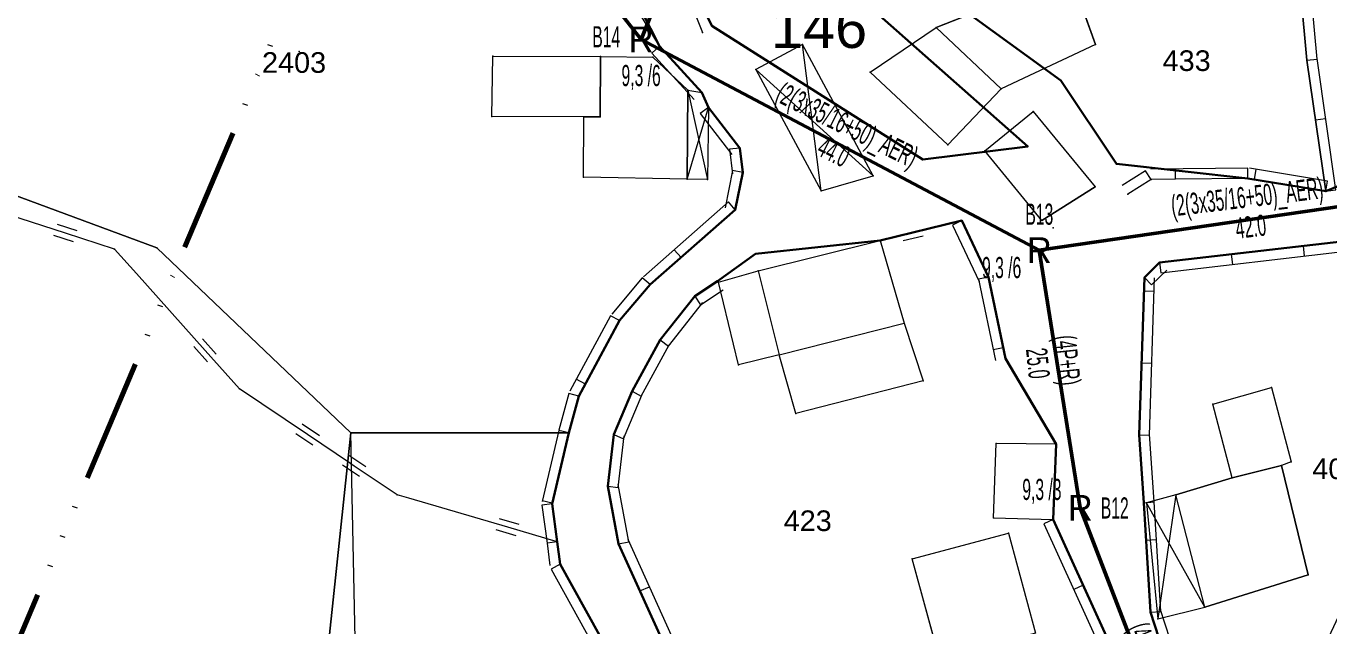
# Model space of a CAD drawing. Header units: millimetres. Extents: x 615240 to 617330, y 4151758 to 4153557.
# Drawn here: x 615449.5 to 615575.8, y 4152584.1 to 4152642.3 of the extents above; entities that cross this region are included whole.
import ezdxf
from ezdxf.enums import TextEntityAlignment as Align
from ezdxf.xclip import XClip

# ---------------------------------------------------------------- set-up
doc = ezdxf.new("R2010")
doc.units = ezdxf.units.MM
doc.header["$XCLIPFRAME"] = 2
doc.linetypes.add('ACAD_ISO14W100', pattern=[24, 12, -3, 0, -3, 0, -3, 0, -3])
for name, color, linetype, lineweight in [('02_ADA_ALN_YENI', 7, 'Continuous', 30), ('02_ADA_NO_YENI', 18, 'Continuous', 0), ('03_PARSEL_ALN_ESKI', 18, 'Continuous', 0), ('03_PARSEL_ALN_YENI', 171, 'Continuous', 0), ('03_PARSEL_NO_ESKI', 5, 'Continuous', 0), ('03_PARSEL_SNR_YENI', 5, 'Continuous', 0), ('04_YAPI_ALN_TSCLSIZ', 18, 'Continuous', 0), ('04_YAPI_SNR_TSCL', 232, 'Continuous', 0), ('04_YAPI_SNR_TSCLSZ', 77, 'Continuous', 0), ('06_DETAY_SNR_KROKI', 4, 'Continuous', 0), ('07_SNRTIP_GECERLI', 30, 'Continuous', 0), ('07_SNRTIP_SABIT', 18, 'Continuous', 0), ('DIREK_AG_MEVCUT', 3, 'Continuous', 25), ('HAT_AG_HAVAI_MEVCUT', 82, 'Continuous', 50), ('NOKTA_ARTIK', 254, 'Continuous', 0), ('NOKTA_DETAY_YENI', 171, 'Continuous', 0), ('NOKTA_PARSEL_ESKI', 6, 'Continuous', 0), ('NOKTA_PARSEL_YENI', 30, 'Continuous', 0), ('NOKTA_YAPI_TSCL', 232, 'Continuous', 0), ('NOKTA_YAPI_TSCLSIZ', 77, 'Continuous', 0), ('TRAFO_BOLGE_TUM', 254, 'ACAD_ISO14W100', 70), ('YENER_NOT', 4, 'Continuous', 0)]:
    doc.layers.add(name, color=color, linetype=linetype, lineweight=lineweight)
doc.styles.add('Direk', font='B_CAD')
doc.styles.get("Standard").update_dxf_attribs({"font": 'Arial'})

# ---------------------------------------------------------------- blocks, each defined once
blk = doc.blocks.new('fggg')
at = {"layer": '02_ADA_ALN_YENI', "color": 252}
for points in [[(615560.1, 4152580.48, 0), (615558.49, 4152585.47, 0), (615557.84, 4152596.09, 0), (615557.39, 4152602.66, 0), (615557.89, 4152617.92, 0), (615559.37, 4152619.38, 0), (615577.03, 4152621.44, 0), (615584.72, 4152623.29, 0), (615592.1, 4152629.11, 0), (615593.49, 4152630.12, 0), (615605.88, 4152630.68, 0), (615610.52, 4152645.7, 0), (615613.36, 4152652.6, 0), (615616.46, 4152661.52, 0), (615622.55, 4152668.62, 0), (615629.31, 4152682.71, 0), (615639.62, 4152681.32, 0), (615662.22, 4152661.45, 0), (615742.03, 4152608.91, 0), (615892.46, 4152514.42, 0)], [(615585.2, 4152630.28, 0), (615575.47, 4152626.3, 0), (615567.92, 4152627.55, 0), (615555.18, 4152628.96, 0), (615549.8, 4152637.06, 0), (615538.27, 4152645.45, 0), (615532.91, 4152649.76, 0), (615528.64, 4152654.44, 0), (615526.41, 4152658.54, 0), (615524.84, 4152663.58, 0), (615519.98, 4152665.51, 0), (615524.48, 4152669.9, 0), (615524.48, 4152669.9, 0), (615530.3, 4152673.23, 0), (615528.36, 4152675.83, 0), (615509.65, 4152668.21, 0), (615509.29, 4152704.99, 0), (615509.22, 4152712.48, 0), (615602.85, 4152702.63, 0)], [(615445.9, 4152580.08, 0), (615416.71, 4152626.53, 0), (615409.62, 4152637.83, 0), (615450.53, 4152668.65, 0), (615479.94, 4152669.43, 0), (615494.17, 4152664.08, 0), (615503.05, 4152655.84, 0), (615510.9, 4152640.37, 0), (615514.99, 4152635.88, 0), (615515.64, 4152634.44, 0), (615518.69, 4152630.49, 0), (615518.96, 4152628.11, 0), (615518.24, 4152624.51, 0), (615509.99, 4152617.25, 0), (615507.03, 4152613.75, 0), (615503.08, 4152606.42, 0), (615502.11, 4152602.86, 0), (615500.49, 4152595.98, 0), (615500.98, 4152592.3, 0), (615501.25, 4152590.13, 0), (615507.72, 4152578.45, 0)], [(615511.89, 4152581.15, 0), (615506.93, 4152592.11, 0), (615505.9, 4152597.69, 0), (615506.48, 4152602.69, 0), (615508.25, 4152606.91, 0), (615510.97, 4152611.9, 0), (615514.31, 4152616.12, 0), (615516.53, 4152617.57, 0), (615520.21, 4152620.23, 0), (615532.27, 4152621.51, 0), (615540.19, 4152623.45, 0), (615542.79, 4152617.97, 0), (615544.43, 4152610.07, 0), (615549.33, 4152601.76, 0), (615549.05, 4152594.45, 0), (615554.9, 4152581.62, 0)]]:
    blk.add_polyline3d(points, dxfattribs=at)
blk.add_polyline3d([(615523.76, 4152658.81, 0), (615527.67, 4152648.67, 0), (615528.34, 4152646.8, 0), (615546.59, 4152630.65, 0), (615536.41, 4152629.38, 0), (615515.96, 4152642.35, 0), (615510.14, 4152654.22, 0), (615518.53, 4152660.65, 0), (615521.71, 4152662.81, 0), (615523.76, 4152658.81, 0)], close=True, dxfattribs=at)
at = {"layer": '03_PARSEL_ALN_ESKI', "color": 252}
for p in [(615475.96, 4152639.86), (615562.29, 4152638.97), (615525.55, 4152594.34)]:
    blk.add_point(p, dxfattribs=at)
at = {"layer": '03_PARSEL_ALN_YENI', "color": 252}
for points in [[(615480.98, 4152602.88, 0), (615462.17, 4152620.82, 0), (615438.31, 4152629.65, 0), (615416.71, 4152626.53, 0), (615409.62, 4152637.83, 0), (615450.53, 4152668.65, 0), (615479.94, 4152669.43, 0), (615494.17, 4152664.08, 0), (615503.05, 4152655.84, 0), (615510.9, 4152640.37, 0), (615514.99, 4152635.88, 0), (615515.64, 4152634.44, 0), (615518.69, 4152630.49, 0), (615518.96, 4152628.11, 0), (615518.24, 4152624.51, 0), (615509.99, 4152617.25, 0), (615507.03, 4152613.75, 0), (615503.08, 4152606.42, 0), (615502.11, 4152602.86, 0), (615480.98, 4152602.88, 0)], [(615521.71, 4152662.81, 0), (615523.76, 4152658.81, 0), (615527.67, 4152648.67, 0), (615528.34, 4152646.8, 0), (615546.59, 4152630.65, 0), (615536.41, 4152629.38, 0), (615515.96, 4152642.35, 0), (615510.14, 4152654.22, 0), (615518.53, 4152660.65, 0), (615521.71, 4152662.81, 0)], [(615585.97, 4152661.84, 0), (615597.01, 4152663.19, 0), (615612.54, 4152663.24, 0), (615605.12, 4152641.38, 0), (615602.57, 4152637.53, 0), (615591.96, 4152635.16, 0), (615585.2, 4152630.28, 0), (615575.47, 4152626.3, 0), (615573.64, 4152639.03, 0), (615572.46, 4152652.15, 0), (615572.64, 4152660.13, 0), (615585.97, 4152661.84, 0)], [(615572.46, 4152652.15, 0), (615573.64, 4152639.03, 0), (615575.47, 4152626.3, 0), (615567.92, 4152627.55, 0), (615555.18, 4152628.96, 0), (615549.8, 4152637.06, 0), (615538.27, 4152645.45, 0), (615549.85, 4152648.6, 0), (615572.46, 4152652.15, 0)], [(615449.49, 4152549.47, 0), (615445.9, 4152580.08, 0), (615416.71, 4152626.53, 0), (615438.31, 4152629.65, 0), (615462.17, 4152620.82, 0), (615480.98, 4152602.88, 0), (615478.2, 4152576.58, 0), (615477.43, 4152569.31, 0), (615477.33, 4152568.3, 0), (615490.95, 4152535.75, 0), (615449.49, 4152549.47, 0)], [(615589.09, 4152588.46, 0), (615578.17, 4152588.2, 0), (615574.99, 4152581.42, 0), (615563.4, 4152575.03, 0), (615560.1, 4152580.48, 0), (615558.49, 4152585.47, 0), (615557.84, 4152596.09, 0), (615557.39, 4152602.66, 0), (615557.89, 4152617.92, 0), (615559.37, 4152619.38, 0), (615577.03, 4152621.44, 0), (615584.72, 4152623.29, 0), (615589.24, 4152610.5, 0), (615592.86, 4152597.9, 0), (615595.38, 4152587.3, 0), (615589.09, 4152588.46, 0)], [(615501.25, 4152590.13, 0), (615507.72, 4152578.45, 0), (615507.47, 4152561.15, 0), (615508.63, 4152534.9, 0), (615490.95, 4152535.75, 0), (615477.33, 4152568.3, 0), (615477.43, 4152569.31, 0), (615478.2, 4152576.58, 0), (615480.98, 4152602.88, 0), (615502.11, 4152602.86, 0), (615500.49, 4152595.98, 0), (615500.98, 4152592.3, 0), (615501.25, 4152590.13, 0)]]:
    blk.add_polyline3d(points, close=True, dxfattribs=at)
blk.add_polyline3d([(615511.89, 4152581.15, 0), (615506.93, 4152592.11, 0), (615505.9, 4152597.69, 0), (615506.48, 4152602.69, 0), (615508.25, 4152606.91, 0), (615510.97, 4152611.9, 0), (615514.31, 4152616.12, 0), (615516.53, 4152617.57, 0), (615520.21, 4152620.23, 0), (615532.27, 4152621.51, 0), (615540.19, 4152623.45, 0), (615542.79, 4152617.97, 0), (615544.43, 4152610.07, 0), (615549.33, 4152601.76, 0), (615549.05, 4152594.45, 0), (615554.9, 4152581.62, 0)], dxfattribs=at)
at = {"layer": '03_PARSEL_SNR_YENI', "color": 252}
for p, q in [((615574.63, 4152639.12, 0.95), (615573.45, 4152652.24, 0.95)), ((615573.64, 4152639.03, 0.95), (615573.01, 4152646, 0.95)), ((615510.9, 4152640.37, 0.95), (615510.16, 4152639.69, 0.95)), ((615510.9, 4152640.37, 0.95), (615514.99, 4152635.88, 0.95)), ((615510.16, 4152639.69, 0.95), (615514.25, 4152635.21, 0.95)), ((615573.64, 4152639.03, 0.95), (615574.63, 4152639.12, 0.95)), ((615574.47, 4152633.23, 0.95), (615573.64, 4152639.03, 0.95)), ((615576.46, 4152626.45, 0.95), (615574.63, 4152639.17, 0.95)), ((615515.64, 4152634.44, 0.95), (615514.84, 4152633.83, 0.95)), ((615514.84, 4152633.83, 0.95), (615517.89, 4152629.88, 0.95)), ((615515.64, 4152634.44, 0.95), (615518.69, 4152630.49, 0.95)), ((615574.47, 4152633.23, 0.95), (615575.46, 4152633.37, 0.95)), ((615575.47, 4152626.3, 0.95), (615574.47, 4152633.23, 0.95)), ((615518.69, 4152630.49, 0.95), (615517.69, 4152630.38, 0.95)), ((615517.69, 4152630.38, 0.95), (615517.97, 4152628, 0.95)), ((615518.69, 4152630.49, 0.95), (615518.96, 4152628.11, 0.95)), ((615575.63, 4152627.29, 0.95), (615568.09, 4152628.54, 0.95)), ((615568.56, 4152627.44, 0.95), (615568.72, 4152628.43, 0.95)), ((615517.98, 4152628.31, 0.95), (615517.26, 4152624.7, 0.95)), ((615518.96, 4152628.11, 0.95), (615517.98, 4152628.31, 0.95)), ((615518.96, 4152628.11, 0.95), (615518.24, 4152624.51, 0.95)), ((615568.56, 4152627.44, 0.95), (615567.92, 4152627.55, 0.95)), ((615575.47, 4152626.3, 0.95), (615568.56, 4152627.44, 0.95)), ((615575.47, 4152626.3, 0.95), (615580.09, 4152628.19, 0.95)), ((615575.47, 4152626.3, 0.95), (615575.63, 4152627.29, 0.95)), ((615575.47, 4152626.3, 0.95), (615576.46, 4152626.45, 0.95)), ((615517.58, 4152625.26, 0.95), (615509.33, 4152618, 0.95)), ((615518.24, 4152624.51, 0.95), (615517.58, 4152625.26, 0.95)), ((615518.24, 4152624.51, 0.95), (615512.98, 4152619.88, 0.95)), ((615540.19, 4152623.45, 0.95), (615535.33, 4152622.26, 0.95)), ((615540.19, 4152623.45, 0.95), (615539.29, 4152623.02, 0.95)), ((615540.19, 4152623.45, 0.95), (615542.79, 4152617.97, 0.95)), ((615535.33, 4152622.26, 0.95), (615532.27, 4152621.51, 0.95)), ((615539.29, 4152623.02, 0.95), (615541.88, 4152617.54, 0.95)), ((615536.44, 4152621.95, 0.95), (615534.5, 4152621.48, 0.95)), ((615566.32, 4152620.19, 0.95), (615573.28, 4152621, 0.95)), ((615573.28, 4152621, 0.95), (615577.03, 4152621.44, 0.95)), ((615573.28, 4152621, 0.95), (615573.39, 4152620.01, 0.95)), ((615512.98, 4152619.88, 0.95), (615509.99, 4152617.25, 0.95)), ((615512.98, 4152619.88, 0.95), (615512.32, 4152620.63, 0.95)), ((615559.37, 4152619.38, 0.95), (615566.32, 4152620.19, 0.95)), ((615559.49, 4152618.38, 0.95), (615577.15, 4152620.45, 0.95)), ((615566.32, 4152620.19, 0.95), (615566.44, 4152619.2, 0.95)), ((615557.89, 4152617.92, 0.95), (615559.37, 4152619.38, 0.95)), ((615558.59, 4152617.21, 0.95), (615560.07, 4152618.66, 0.95)), ((615559.37, 4152619.38, 0.95), (615559.49, 4152618.38, 0.95)), ((615509.22, 4152617.89, 0.95), (615506.26, 4152614.39, 0.95)), ((615509.99, 4152617.25, 0.95), (615507.03, 4152613.75, 0.95)), ((615509.99, 4152617.25, 0.95), (615509.22, 4152617.89, 0.95)), ((615514.31, 4152616.12, 0.95), (615516.53, 4152617.57, 0.95)), ((615542.79, 4152617.97, 0.95), (615541.81, 4152617.77, 0.95)), ((615541.81, 4152617.77, 0.95), (615543.45, 4152609.87, 0.95)), ((615542.79, 4152617.97, 0.95), (615544.21, 4152611.12, 0.95)), ((615557.85, 4152616.65, 0.95), (615557.89, 4152617.92, 0.95)), ((615557.89, 4152617.92, 0.95), (615558.59, 4152617.21, 0.95)), ((615558.39, 4152602.63, 0.95), (615558.89, 4152617.89, 0.95)), ((615510.97, 4152611.9, 0.95), (615514.31, 4152616.12, 0.95)), ((615514.31, 4152616.12, 0.95), (615514.86, 4152615.28, 0.95)), ((615514.86, 4152615.28, 0.95), (615517.07, 4152616.73, 0.95)), ((615557.62, 4152609.66, 0.95), (615557.85, 4152616.65, 0.95)), ((615557.85, 4152616.65, 0.95), (615558.85, 4152616.62, 0.95)), ((615511.75, 4152611.28, 0.95), (615515.1, 4152615.5, 0.95)), ((615506.15, 4152614.22, 0.95), (615502.2, 4152606.9, 0.95)), ((615507.03, 4152613.75, 0.95), (615503.71, 4152607.58, 0.95)), ((615507.03, 4152613.75, 0.95), (615506.15, 4152614.22, 0.95)), ((615508.25, 4152606.91, 0.95), (615510.97, 4152611.9, 0.95)), ((615509.12, 4152606.44, 0.95), (615511.84, 4152611.42, 0.95)), ((615510.97, 4152611.9, 0.95), (615511.75, 4152611.28, 0.95)), ((615544.21, 4152611.12, 0.95), (615543.23, 4152610.91, 0.95)), ((615544.21, 4152611.12, 0.95), (615544.43, 4152610.07, 0.95)), ((615544.43, 4152610.07, 659.43), (615549.33, 4152601.76, 658.35)), ((615557.39, 4152602.66, 0.95), (615557.62, 4152609.66, 0.95)), ((615557.62, 4152609.66, 0.95), (615558.62, 4152609.62, 0.95)), ((615503.71, 4152607.58, 0.95), (615502.83, 4152608.06, 0.95)), ((615503.71, 4152607.58, 0.95), (615503.08, 4152606.42, 0.95)), ((615502.11, 4152606.68, 0.95), (615501.15, 4152603.12, 0.95)), ((615503.08, 4152606.42, 0.95), (615502.11, 4152606.68, 0.95)), ((615503.08, 4152606.42, 0.95), (615502.11, 4152602.86, 0.95)), ((615506.48, 4152602.69, 0.95), (615508.25, 4152606.91, 0.95)), ((615507.4, 4152602.3, 0.95), (615509.17, 4152606.53, 0.95)), ((615508.25, 4152606.91, 0.95), (615509.12, 4152606.44, 0.95)), ((615501.14, 4152603.09, 0.95), (615499.52, 4152596.21, 0.95)), ((615502.11, 4152602.86, 0.95), (615500.5, 4152596.05, 0.95)), ((615502.11, 4152602.86, 0.95), (615501.14, 4152603.09, 0.95)), ((615505.9, 4152597.69, 0.95), (615506.48, 4152602.69, 0.95)), ((615506.48, 4152602.69, 0.95), (615507.4, 4152602.3, 0.95)), ((615506.89, 4152597.57, 0.95), (615507.47, 4152602.57, 0.95)), ((615557.39, 4152602.66, 0.95), (615558.39, 4152602.63, 0.95)), ((615557.84, 4152596.09, 0.95), (615557.39, 4152602.66, 0.95)), ((615558.83, 4152596.16, 0.95), (615558.39, 4152602.73, 0.95)), ((615505.9, 4152597.69, 0.95), (615506.89, 4152597.57, 0.95)), ((615506.93, 4152592.11, 0.95), (615505.9, 4152597.69, 0.95)), ((615507.92, 4152592.29, 0.95), (615506.88, 4152597.87, 0.95)), ((615500.49, 4152595.98, 0.95), (615499.5, 4152595.85, 0.95)), ((615499.5, 4152595.85, 0.95), (615499.99, 4152592.17, 0.95)), ((615500.5, 4152596.05, 0.95), (615499.53, 4152596.28, 0.95)), ((615500.5, 4152596.05, 0.95), (615500.49, 4152595.98, 0.95)), ((615500.49, 4152595.98, 0.95), (615500.98, 4152592.3, 0.95)), ((615557.84, 4152596.09, 0.95), (615558.83, 4152596.16, 0.95)), ((615558.06, 4152592.46, 0.95), (615557.84, 4152596.09, 0.95)), ((615559.49, 4152585.53, 0.95), (615558.84, 4152596.16, 0.95)), ((615549.05, 4152594.45, 0.95), (615548.14, 4152594.04, 0.95)), ((615549.05, 4152594.45, 0.95), (615551.95, 4152588.08, 0.95)), ((615548.14, 4152594.04, 0.95), (615553.99, 4152581.21, 0.95)), ((615500.98, 4152592.3, 0.95), (615499.99, 4152592.18, 0.95)), ((615499.99, 4152592.18, 0.95), (615500.26, 4152590, 0.95)), ((615500.98, 4152592.3, 0.95), (615501.25, 4152590.13, 0.95)), ((615506.93, 4152592.11, 0.95), (615507.92, 4152592.29, 0.95)), ((615509, 4152587.53, 0.95), (615506.93, 4152592.11, 0.95)), ((615512.8, 4152581.57, 0.95), (615507.84, 4152592.52, 0.95)), ((615558.06, 4152592.46, 0.95), (615559.06, 4152592.52, 0.95)), ((615558.49, 4152585.47, 0.95), (615558.06, 4152592.46, 0.95)), ((615501.25, 4152590.13, 0.95), (615500.38, 4152589.64, 0.95)), ((615500.38, 4152589.64, 0.95), (615506.85, 4152577.96, 0.95)), ((615501.25, 4152590.13, 0.95), (615504.64, 4152584, 0.95)), ((615551.95, 4152588.08, 0.95), (615551.04, 4152587.67, 0.95)), ((615551.95, 4152588.08, 0.95), (615554.86, 4152581.71, 0.95)), ((615509, 4152587.53, 0.95), (615509.91, 4152587.94, 0.95)), ((615511.89, 4152581.15, 0.95), (615509, 4152587.53, 0.95)), ((615558.49, 4152585.47, 0.95), (615559.49, 4152585.53, 0.95)), ((615560.1, 4152580.48, 0.95), (615558.49, 4152585.47, 0.95)), ((615561.05, 4152580.79, 0.95), (615559.44, 4152585.78, 0.95))]:
    blk.add_line(p, q, dxfattribs=at)
for p in [(615510.9, 4152640.37, 665.56), (615573.64, 4152639.03, 660.6), (615573.64, 4152639.03, 660.6), (615514.99, 4152635.88, 663.34), (615515.64, 4152634.44, 665.56), (615518.69, 4152630.49, 663.34), (615518.69, 4152630.49, 663.34), (615518.96, 4152628.11, 662.75), (615518.96, 4152628.11, 662.75), (615567.92, 4152627.55, 658.87), (615575.47, 4152626.3, 661.56), (615575.47, 4152626.3, 661.56), (615575.47, 4152626.3, 661.56), (615518.24, 4152624.51, 662.49), (615518.24, 4152624.51, 662.49), (615540.19, 4152623.45, 661.39), (615540.19, 4152623.45, 661.39), (615532.27, 4152621.51, 663.29), (615559.37, 4152619.38, 658.07), (615559.37, 4152619.38, 658.07), (615509.99, 4152617.25, 661.96), (615509.99, 4152617.25, 661.96), (615516.53, 4152617.57, 660.9), (615542.79, 4152617.97, 660.77), (615542.79, 4152617.97, 660.77), (615557.89, 4152617.92, 657.84), (615557.89, 4152617.92, 657.84), (615514.31, 4152616.12, 660.46), (615514.31, 4152616.12, 660.46), (615507.03, 4152613.75, 662.83), (615507.03, 4152613.75, 662.83), (615510.97, 4152611.9, 661.5), (615510.97, 4152611.9, 661.5), (615544.43, 4152610.07, 659.43), (615503.08, 4152606.42, 660.04), (615503.08, 4152606.42, 660.04), (615508.25, 4152606.91, 660.36), (615508.25, 4152606.91, 660.36), (615502.11, 4152602.86, 659.43), (615502.11, 4152602.86, 659.43), (615506.48, 4152602.69, 659.78), (615506.48, 4152602.69, 659.78), (615557.39, 4152602.66, 656.64), (615557.39, 4152602.66, 656.64), (615505.9, 4152597.69, 658.91), (615505.9, 4152597.69, 658.91), (615500.49, 4152595.98, 658.69), (615500.49, 4152595.98, 658.69), (615557.84, 4152596.09, 655.72), (615557.84, 4152596.09, 655.72), (615549.05, 4152594.45, 660.03), (615500.98, 4152592.3, 658.73), (615500.98, 4152592.3, 658.73), (615506.93, 4152592.11, 658.44), (615506.93, 4152592.11, 658.44), (615501.25, 4152590.13, 658.57), (615501.25, 4152590.13, 658.57), (615558.49, 4152585.47, 656.82), (615558.49, 4152585.47, 656.82)]:
    blk.add_point(p, dxfattribs=at)
at = {"layer": '04_YAPI_ALN_TSCLSIZ', "color": 252}
for points in [[(615550.73, 4152647.32, 0), (615553.17, 4152640.53, 0), (615544.02, 4152636.23, 0), (615537.7, 4152642.19, 0), (615550.73, 4152647.32, 0)], [(615537.7, 4152642.19, 0), (615544.02, 4152636.23, 0), (615538.85, 4152630.8, 0), (615531.31, 4152637.85, 0), (615537.7, 4152642.19, 0)], [(615513.58, 4152627.47, 0), (615503.54, 4152627.66, 0), (615503.57, 4152633.51, 0), (615505.15, 4152633.51, 0), (615505.18, 4152639.37, 0), (615510.25, 4152639.32, 0), (615513.64, 4152636.1, 0), (615513.58, 4152627.47, 0)], [(615547.95, 4152623.45, 0), (615542.42, 4152630.21, 0), (615547.12, 4152634.05, 0), (615553.11, 4152626.73, 0), (615547.95, 4152623.45, 0)], [(615522.48, 4152610.42, 0), (615518.54, 4152609.48, 0), (615516.62, 4152617.47, 0), (615520.45, 4152618.58, 0), (615522.48, 4152610.42, 0)], [(615522.48, 4152610.42, 0), (615534.6, 4152613.52, 0), (615536.46, 4152607.91, 0), (615524.11, 4152604.75, 0), (615522.48, 4152610.42, 0)], [(615571.2, 4152599.69, 0), (615566.4, 4152598.5, 0), (615564.52, 4152605.66, 0), (615570.21, 4152607.25, 0), (615572.13, 4152600.06, 0), (615571.2, 4152599.69, 0)], [(615573.76, 4152589.1, 0), (615563.76, 4152585.97, 0), (615560.95, 4152596.84, 0), (615566.4, 4152598.5, 0), (615571.2, 4152599.69, 0), (615573.76, 4152589.1, 0)], [(615535.4, 4152590.63, 0), (615544.72, 4152593.13, 0), (615547.34, 4152583.42, 0), (615538.04, 4152580.94, 0), (615535.4, 4152590.63, 0)]]:
    blk.add_polyline3d(points, close=True, dxfattribs=at)
at = {"layer": '04_YAPI_SNR_TSCL', "color": 252}
for p, q in [((615494.64, 4152633.55, 665.93), (615494.73, 4152639.42, 665.08)), ((615494.73, 4152639.42, 665.08), (615505.18, 4152639.37, 664.63)), ((615505.18, 4152639.37, 664.63), (615505.15, 4152633.51, 663.86)), ((615503.57, 4152633.51, 663.86), (615494.64, 4152633.55, 665.93)), ((615505.15, 4152633.51, 663.86), (615503.57, 4152633.51, 665.93)), ((615520.45, 4152618.58, 661), (615532.27, 4152621.51, 661.17)), ((615532.27, 4152621.51, 661.17), (615534.6, 4152613.52, 660.93)), ((615520.45, 4152618.58, 661), (615522.48, 4152610.42, 661.77)), ((615522.48, 4152610.42, 661.77), (615534.6, 4152613.52, 660.93)), ((615543.27, 4152594.61, 660.07), (615543.53, 4152601.84, 658.4)), ((615549.33, 4152601.76, 658.35), (615543.53, 4152601.84, 658.4)), ((615549.05, 4152594.45, 660.03), (615549.33, 4152601.76, 658.35)), ((615543.27, 4152594.61, 660.07), (615549.05, 4152594.45, 660.03))]:
    blk.add_line(p, q, dxfattribs=at)
at = {"layer": '04_YAPI_SNR_TSCLSZ', "color": 252}
for p, q in [((615550.73, 4152647.32, 661.98), (615537.7, 4152642.19, 663.02)), ((615553.17, 4152640.53, 660.69), (615550.73, 4152647.32, 661.98)), ((615531.31, 4152637.85, 662.82), (615537.7, 4152642.19, 663.02)), ((615544.02, 4152636.23, 664.71), (615537.7, 4152642.19, 663.02)), ((615524.75, 4152640.55, 663.98), (615520.24, 4152638.12, 663.52)), ((615526.56, 4152626.35, 661.67), (615524.75, 4152640.55, 663.98)), ((615531.61, 4152627.81, 661.8), (615524.75, 4152640.55, 663.98)), ((615553.17, 4152640.53, 660.69), (615544.02, 4152636.23, 664.71)), ((615505.18, 4152639.37, 664.63), (615510.25, 4152639.32, 664.33)), ((615510.25, 4152639.32, 664.33), (615513.64, 4152636.1, 664.3)), ((615531.61, 4152627.81, 661.8), (615520.24, 4152638.12, 663.52)), ((615520.24, 4152638.12, 663.52), (615526.56, 4152626.35, 661.67)), ((615531.31, 4152637.85, 662.82), (615538.85, 4152630.8, 660.71)), ((615513.58, 4152627.47, 663.88), (615513.64, 4152636.1, 664.3)), ((615513.64, 4152636.1, 664.3), (615515.56, 4152627.44, 663.56)), ((615513.64, 4152636.1, 664.3), (615514.99, 4152635.88, 664.03)), ((615538.85, 4152630.8, 660.71), (615544.02, 4152636.23, 664.71)), ((615514.99, 4152635.88, 664.03), (615515.64, 4152634.44, 663.94)), ((615503.54, 4152627.66, 665.5), (615503.57, 4152633.51, 664.17)), ((615513.58, 4152627.47, 663.88), (615515.64, 4152634.44, 663.94)), ((615515.64, 4152634.44, 663.94), (615515.56, 4152627.44, 663.56)), ((615542.42, 4152630.21, 661.44), (615547.12, 4152634.05, 662.83)), ((615547.12, 4152634.05, 662.83), (615553.11, 4152626.73, 660.43)), ((615547.95, 4152623.45, 660.54), (615542.42, 4152630.21, 661.44)), ((615513.58, 4152627.47, 663.88), (615503.54, 4152627.66, 665.5)), ((615515.56, 4152627.44, 663.56), (615513.58, 4152627.47, 663.88)), ((615526.56, 4152626.35, 661.67), (615531.61, 4152627.81, 661.8)), ((615547.95, 4152623.45, 660.54), (615553.11, 4152626.73, 660.43)), ((615516.62, 4152617.47, 660.2), (615520.45, 4152618.58, 661)), ((615518.54, 4152609.48, 659.35), (615516.62, 4152617.47, 660.2)), ((615534.6, 4152613.52, 660.93), (615536.46, 4152607.91, 660.14)), ((615522.48, 4152610.42, 661.77), (615518.54, 4152609.48, 659.35)), ((615524.11, 4152604.75, 659.85), (615522.48, 4152610.42, 661.77)), ((615536.46, 4152607.91, 660.14), (615524.11, 4152604.75, 659.85)), ((615564.52, 4152605.66, 659.35), (615570.21, 4152607.25, 659.2)), ((615570.21, 4152607.25, 659.2), (615572.13, 4152600.06, 659.72)), ((615566.4, 4152598.5, 659.06), (615564.52, 4152605.66, 659.35)), ((615571.2, 4152599.69, 659.36), (615566.4, 4152598.5, 659.06)), ((615572.13, 4152600.06, 659.72), (615571.2, 4152599.69, 659.36)), ((615573.76, 4152589.1, 660.99), (615571.2, 4152599.69, 659.36)), ((615566.4, 4152598.5, 659.06), (615560.95, 4152596.84, 655.53)), ((615560.95, 4152596.84, 655.53), (615558.09, 4152596.09, 655.66)), ((615560.95, 4152596.84, 655.53), (615559.19, 4152584.84, 655.42)), ((615563.76, 4152585.97, 660.02), (615560.95, 4152596.84, 655.53)), ((615563.76, 4152585.97, 660.02), (615558.09, 4152596.09, 655.66)), ((615558.09, 4152596.09, 655.66), (615559.19, 4152584.84, 655.42)), ((615535.4, 4152590.63, 660.4), (615544.72, 4152593.13, 660.31)), ((615544.72, 4152593.13, 660.31), (615547.34, 4152583.42, 655.28)), ((615538.04, 4152580.94, 659.21), (615535.4, 4152590.63, 660.4)), ((615563.76, 4152585.97, 660.02), (615573.76, 4152589.1, 660.99)), ((615559.19, 4152584.84, 655.42), (615563.76, 4152585.97, 660.02))]:
    blk.add_line(p, q, dxfattribs=at)
at = {"layer": '06_DETAY_SNR_KROKI', "color": 252}
for p, q in [((615511.97, 4152649.56, 0.95), (615515.06, 4152641.69, 0.95)), ((615510.9, 4152640.37, 0.95), (615508.32, 4152644.65, 0.95)), ((615567.91, 4152628.55, 0.95), (615558.53, 4152628.43, 0.95)), ((615560.92, 4152627.46, 0.95), (615560.91, 4152628.46, 0.95)), ((615567.92, 4152627.55, 0.95), (615567.91, 4152628.55, 0.95)), ((615558.01, 4152628.27, 0.95), (615555.75, 4152626.86, 0.95)), ((615558.54, 4152627.43, 0.95), (615556.28, 4152626.01, 0.95)), ((615558.54, 4152627.43, 0.95), (615558.01, 4152628.27, 0.95)), ((615560.92, 4152627.46, 0.95), (615558.54, 4152627.43, 0.95)), ((615567.92, 4152627.55, 0.95), (615560.92, 4152627.46, 0.95)), ((615453.32, 4152622.24, 0.95), (615444.7, 4152625.02, 0.95)), ((615454.44, 4152622.47, 0.95), (615452.54, 4152623.08, 0.95)), ((615458.07, 4152620.7, 0.95), (615453.32, 4152622.24, 0.95)), ((615454.09, 4152621.39, 0.95), (615452.19, 4152622.01, 0.95)), ((615460.19, 4152618.33, 0.95), (615458.07, 4152620.7, 0.95)), ((615466.84, 4152610.87, 0.95), (615460.19, 4152618.33, 0.95)), ((615467.93, 4152610.49, 0.95), (615466.6, 4152611.99, 0.95)), ((615467.09, 4152609.74, 0.95), (615465.76, 4152611.24, 0.95)), ((615470.17, 4152607.13, 0.95), (615466.84, 4152610.87, 0.95)), ((615476.78, 4152602.69, 0.95), (615470.17, 4152607.13, 0.95)), ((615477.93, 4152602.59, 0.95), (615476.27, 4152603.71, 0.95)), ((615477.3, 4152601.66, 0.95), (615475.64, 4152602.78, 0.95)), ((615480.93, 4152599.89, 0.95), (615476.78, 4152602.69, 0.95)), ((615482.44, 4152599.56, 0.95), (615480.78, 4152600.67, 0.95)), ((615481.81, 4152598.62, 0.95), (615480.15, 4152599.74, 0.95)), ((615481.3, 4152599.65, 0.95), (615480.93, 4152599.89, 0.95)), ((615485.45, 4152596.86, 0.95), (615481.3, 4152599.65, 0.95)), ((615486.59, 4152596.52, 0.95), (615485.45, 4152596.86, 0.95)), ((615496.18, 4152593.71, 0.95), (615486.59, 4152596.52, 0.95)), ((615497.3, 4152593.97, 0.95), (615495.38, 4152594.53, 0.95)), ((615496.99, 4152592.89, 0.95), (615495.07, 4152593.45, 0.95)), ((615500.98, 4152592.3, 0.95), (615496.18, 4152593.71, 0.95))]:
    blk.add_line(p, q, dxfattribs=at)
for p in [(615515.06, 4152641.69, 664.9), (615510.9, 4152640.37, 665.56), (615558.54, 4152627.43, 659.66), (615558.54, 4152627.43, 659.66), (615567.92, 4152627.55, 658.87), (615556.28, 4152626.01, 658.57), (615458.07, 4152620.7, 664.74), (615458.07, 4152620.7, 664.74), (615470.17, 4152607.13, 664.82), (615470.17, 4152607.13, 664.82), (615480.93, 4152599.89, 660.41), (615480.93, 4152599.89, 664.82), (615485.45, 4152596.86, 660.41), (615485.45, 4152596.86, 660.41), (615500.98, 4152592.3, 658.73)]:
    blk.add_point(p, dxfattribs=at)
at = {"layer": '07_SNRTIP_GECERLI', "color": 252}
for points in [[(615510.9, 4152640.37, 665.56), (615503.05, 4152655.84, 669.83), (615494.17, 4152664.08, 671.71), (615479.94, 4152669.43, 673.93)], [(615546.59, 4152630.65, 0), (615528.34, 4152646.8, 0), (615527.67, 4152648.67, 0)], [(615538.27, 4152645.45, 662.84), (615549.8, 4152637.06, 0), (615555.18, 4152628.96, 0), (615567.92, 4152627.55, 658.57)], [(615515.96, 4152642.35, 665.26), (615536.41, 4152629.38, 665.26), (615546.59, 4152630.65, 665.26)], [(615480.98, 4152602.88, 0), (615462.17, 4152620.82, 0), (615438.31, 4152629.65, 0), (615416.71, 4152626.53, 0)], [(615532.27, 4152621.51, 661.17), (615520.21, 4152620.23, 0)], [(615520.21, 4152620.23, 0), (615516.53, 4152617.57, 660.9)], [(615490.95, 4152535.75, 665.33), (615477.33, 4152568.3, 0), (615477.43, 4152569.31, 0), (615478.2, 4152576.58, 0), (615480.98, 4152602.88, 0)], [(615480.98, 4152602.88, 0), (615502.11, 4152602.86, 0)]]:
    blk.add_polyline3d(points, dxfattribs=at)
at = {"layer": '07_SNRTIP_SABIT', "color": 252}
for points in [[(615575.47, 4152626.3, 661.56), (615573.64, 4152639.03, 660.6), (615572.46, 4152652.15, 661.47)], [(615510.9, 4152640.37, 665.56), (615514.99, 4152635.88, 0), (615515.64, 4152634.44, 0), (615518.69, 4152630.49, 663.34), (615518.96, 4152628.11, 662.75), (615518.24, 4152624.51, 662.49)], [(615602.57, 4152637.53, 663.81), (615591.96, 4152635.16, 662.63), (615585.2, 4152630.28, 662.62), (615575.47, 4152626.3, 661.56)], [(615567.92, 4152627.55, 658.87), (615575.47, 4152626.3, 661.56)], [(615502.11, 4152602.86, 659.43), (615503.08, 4152606.42, 660.04), (615507.03, 4152613.75, 662.83), (615509.99, 4152617.25, 661.96), (615518.24, 4152624.51, 662.49)], [(615540.19, 4152623.45, 661.39), (615532.27, 4152621.51, 663.29)], [(615540.19, 4152623.45, 661.39), (615542.79, 4152617.97, 660.77), (615544.43, 4152610.07, 659.43), (615549.33, 4152601.76, 658.35), (615549.05, 4152594.45, 660.03), (615554.9, 4152581.62, 654.68)], [(615584.72, 4152623.29, 661.27), (615577.03, 4152621.44, 659.6), (615559.37, 4152619.38, 658.07), (615557.89, 4152617.92, 657.84)], [(615516.53, 4152617.57, 660.9), (615514.31, 4152616.12, 660.46), (615510.97, 4152611.9, 661.5), (615508.25, 4152606.91, 660.36), (615506.48, 4152602.69, 659.78), (615505.9, 4152597.69, 658.91), (615506.93, 4152592.11, 658.44), (615511.89, 4152581.15, 657.97), (615512.42, 4152576.77, 657.9), (615512.59, 4152567.12, 657.9), (615512.76, 4152557.47, 657.9)], [(615557.89, 4152617.92, 657.84), (615557.39, 4152602.66, 656.64), (615557.84, 4152596.09, 655.72), (615558.49, 4152585.47, 656.82), (615560.1, 4152580.48, 654.43), (615563.4, 4152575.03, 654.26)], [(615502.11, 4152602.86, 659.43), (615500.49, 4152595.98, 658.69), (615500.98, 4152592.3, 658.73), (615501.25, 4152590.13, 658.57), (615507.72, 4152578.45, 657.88), (615507.47, 4152561.15, 657.23), (615508.63, 4152534.9, 655.31)]]:
    blk.add_polyline3d(points, dxfattribs=at)
at = {"layer": 'NOKTA_ARTIK', "color": 252}
blk.add_point((615549.05, 4152622.76, 661.24), dxfattribs=at)
at = {"layer": 'NOKTA_DETAY_YENI', "color": 252}
for p in [(615515.06, 4152641.69, 664.9), (615558.54, 4152627.43, 659.66), (615556.28, 4152626.01), (615458.07, 4152620.7, 664.74), (615470.17, 4152607.13, 664.82), (615480.93, 4152599.89), (615485.45, 4152596.86, 660.41)]:
    blk.add_point(p, dxfattribs=at)
at = {"layer": 'NOKTA_PARSEL_ESKI', "color": 252}
for p in [(615549.8, 4152637.06), (615546.59, 4152630.65), (615536.41, 4152629.38), (615555.18, 4152628.96), (615462.17, 4152620.82), (615520.21, 4152620.23)]:
    blk.add_point(p, dxfattribs=at)
at = {"layer": 'NOKTA_PARSEL_YENI', "color": 252}
for p in [(615510.9, 4152640.37, 665.56), (615573.64, 4152639.03, 660.6), (615514.99, 4152635.88, 664.03), (615515.64, 4152634.44, 663.94), (615518.69, 4152630.49, 663.34), (615518.96, 4152628.11, 662.75), (615567.92, 4152627.55, 658.87), (615575.47, 4152626.3, 661.56), (615518.24, 4152624.51, 662.49), (615540.19, 4152623.45, 661.39), (615532.27, 4152621.51, 663.29), (615559.37, 4152619.38, 658.07), (615509.99, 4152617.25, 661.96), (615516.53, 4152617.57, 660.9), (615516.62, 4152617.47, 660.2), (615542.79, 4152617.97, 660.77), (615557.89, 4152617.92, 657.84), (615514.31, 4152616.12, 660.46), (615507.03, 4152613.75, 662.83), (615510.97, 4152611.9, 661.5), (615544.43, 4152610.07, 659.43), (615503.08, 4152606.42, 660.04), (615508.25, 4152606.91, 660.36), (615480.98, 4152602.88), (615502.11, 4152602.86, 659.43), (615506.48, 4152602.69, 659.78), (615557.39, 4152602.66, 656.64), (615549.33, 4152601.76, 658.35), (615505.9, 4152597.69, 658.91), (615500.49, 4152595.98, 658.69), (615557.84, 4152596.09, 655.72), (615549.05, 4152594.45, 660.03), (615500.98, 4152592.3, 658.73), (615506.93, 4152592.11, 658.44), (615501.25, 4152590.13, 658.57), (615558.49, 4152585.47, 656.82)]:
    blk.add_point(p, dxfattribs=at)
at = {"layer": 'NOKTA_YAPI_TSCL', "color": 252}
for p in [(615494.73, 4152639.42, 665.08), (615505.18, 4152639.37, 664.63), (615494.64, 4152633.55, 665.93), (615503.57, 4152633.51), (615505.15, 4152633.51), (615520.45, 4152618.58, 661), (615534.6, 4152613.52, 660.93), (615522.48, 4152610.42, 661.77), (615543.53, 4152601.84, 658.4), (615543.27, 4152594.61, 660.07)]:
    blk.add_point(p, dxfattribs=at)
at = {"layer": 'NOKTA_YAPI_TSCLSIZ', "color": 252}
for p in [(615537.7, 4152642.19, 663.02), (615524.75, 4152640.55, 663.98), (615553.17, 4152640.53, 660.69), (615510.25, 4152639.32, 664.33), (615520.24, 4152638.12), (615531.31, 4152637.85, 662.82), (615513.64, 4152636.1, 664.3), (615544.02, 4152636.23, 664.71), (615547.12, 4152634.05), (615538.85, 4152630.8, 660.71), (615542.42, 4152630.21, 661.44), (615503.54, 4152627.66, 665.5), (615513.58, 4152627.47, 663.88), (615515.56, 4152627.44, 663.56), (615531.61, 4152627.81, 661.8), (615526.56, 4152626.35, 661.67), (615553.11, 4152626.73, 660.43), (615547.95, 4152623.45, 660.54), (615518.54, 4152609.48, 659.35), (615536.46, 4152607.91, 660.14), (615570.21, 4152607.25, 659.2), (615524.11, 4152604.75, 659.85), (615564.52, 4152605.66, 659.35), (615571.2, 4152599.69, 659.36), (615572.13, 4152600.06, 659.72), (615566.4, 4152598.5, 659.06), (615560.95, 4152596.84, 655.53), (615558.09, 4152596.09, 655.66), (615544.72, 4152593.13, 660.31), (615535.4, 4152590.63, 660.4), (615573.76, 4152589.1, 660.99), (615563.76, 4152585.97, 660.02), (615559.19, 4152584.84, 655.42)]:
    blk.add_point(p, dxfattribs=at)
at = {"layer": 'YENER_NOT', "color": 252}
blk.add_line((615481.6, 4152572.33, 664.12), (615480.98, 4152602.88, 660.92), dxfattribs=at)
at = {"layer": '02_ADA_NO_YENI', "color": 252}
blk.add_text('146', height=4, dxfattribs=at).set_placement((615521.7, 4152640.2))
at = {"layer": '03_PARSEL_NO_ESKI', "color": 252}
for s, p in [('2403', (615472.36, 4152637.79)), ('433', (615559.66, 4152637.97)), ('405', (615574.17, 4152598.38)), ('423', (615522.93, 4152593.34))]:
    blk.add_text(s, height=2, dxfattribs=at).set_placement(p)

msp = doc.modelspace()

# ---------------------------------------------------------------- linework, layer by layer
at = {"layer": 'HAT_AG_HAVAI_MEVCUT'}
for p, q in [((615509.11, 4152641.03), (615525.2, 4152681.37)), ((615490.18, 4152665.31), (615509.11, 4152641.03)), ((615509.11, 4152641.03), (615547.71, 4152620.58)), ((615547.71, 4152620.58), (615588.9, 4152626.6)), ((615551.68, 4152595.59), (615547.71, 4152620.58)), ((615563.3, 4152565.37), (615551.68, 4152595.59))]:
    msp.add_line(p, q, dxfattribs=at)
at = {"layer": 'TRAFO_BOLGE_TUM', "flags": 128}
msp.add_lwpolyline([(615609.21, 4152146.51), (615609.2, 4152146.5), (615364.24, 4152356.59), (615363.55, 4152357.29), (615362.95, 4152358.15), (615362.51, 4152359.1), (615362.24, 4152360.11), (615362.14, 4152361.15), (615362.24, 4152362.19), (615362.45, 4152362.98), (615362.43, 4152362.99), (615383.16, 4152427.39), (615383.24, 4152427.6), (615383.37, 4152427.88), (615383.35, 4152427.88), (615484.65, 4152667.65), (615484.98, 4152668.31), (615485.58, 4152669.17), (615486.15, 4152669.73), (615486.14, 4152669.74), (616077.97, 4153209.43), (616078.15, 4153209.6), (616079.01, 4153210.2), (616079.07, 4153210.22), (616079.06, 4153210.23), (616244.06, 4153303.22), (616244.96, 4153303.63), (616245.97, 4153303.9), (616247.01, 4153303.99), (616248.05, 4153303.9), (616248.33, 4153303.83), (616248.33, 4153303.84), (616279.31, 4153296.85), (616280.04, 4153296.64), (616280.99, 4153296.2), (616281.85, 4153295.6), (616282.59, 4153294.86), (616283.19, 4153294), (616283.6, 4153293.12), (616283.6, 4153293.12), (616602.79, 4152447.65), (616602.81, 4152447.58), (616603.08, 4152446.57), (616603.17, 4152445.53), (616603.08, 4152444.49), (616602.81, 4152443.48), (616602.37, 4152442.53), (616601.96, 4152441.95), (616601.98, 4152441.94), (616551.95, 4152374.9), (616551.74, 4152374.63), (616551.01, 4152373.9), (616551.01, 4152373.9), (616225.67, 4152099.76), (616225.66, 4152099.75), (616225.39, 4152099.56), (616225.4, 4152099.54), (616182.92, 4152067.76), (616182.33, 4152067.37), (616182.29, 4152067.35), (616182.29, 4152067.35), (616150.33, 4152049.2), (616150.27, 4152049.18), (616150.28, 4152049.17), (616075.07, 4152007.46), (616074.21, 4152007.06), (616073.2, 4152006.79), (616072.16, 4152006.7), (616071.12, 4152006.79), (616070.43, 4152006.98), (616070.43, 4152006.96), (615611.38, 4152145.31), (615611.06, 4152145.42), (615610.11, 4152145.86), (615609.25, 4152146.46), (615609.21, 4152146.51), (615609.21, 4152146.51)], dxfattribs=at)

# ---------------------------------------------------------------- block references
ref = msp.add_blockref('fggg', (0, 0))
XClip(ref).set_block_clipping_path([(615240.4021353753, 4153557.293983656), (616576.5432835864, 4153557.293983656), (616576.5432835864, 4152657.5), (617142.5, 4152657.5), (617142.5, 4151777.5), (615240.4021353753, 4151757.5), (615240.4021353753, 4152657.5)])

# ---------------------------------------------------------------- texts
at = {"layer": 'DIREK_AG_MEVCUT', "width": 0.53}
for s, p in [('B14', (615505.73, 4152641.29)), ('9,3 /6', (615509.11, 4152637.53)), ('B13', (615547.71, 4152624.08)), ('9,3 /6', (615544.06, 4152618.9)), ('9,3 /3', (615547.96, 4152597.38)), ('B12', (615555.02, 4152595.58))]:
    msp.add_text(s, height=2.05, dxfattribs=at).set_placement(p, align=Align.MIDDLE_CENTER)
at = {"layer": 'DIREK_AG_MEVCUT', "style": 'Direk'}
for p in [(615509.11, 4152641.03), (615547.71, 4152620.58), (615551.68, 4152595.59)]:
    msp.add_text('R', height=2.5, dxfattribs=at).set_placement(p, align=Align.MIDDLE_CENTER)
at = {"layer": 'HAT_AG_HAVAI_MEVCUT', "lineweight": 30, "width": 0.53}
for s, rotation, p in [('(2(3x35/16+50)_AER)', 333.6369, (615528.63, 4152631.83, 307773.89)), ('(2(3x35/16+50)_AER)', 6.8829, (615567.97, 4152624.74, 307794.14)), ('(4P+R)', 275.9191, (615549.45, 4152609.81, 307773.89)), ('(4P+R)', 291.9619, (615557.18, 4152581.67, 307775.14))]:
    msp.add_text(s, height=2.05, rotation=rotation, dxfattribs=at).set_placement(p, align=Align.CENTER)
for s, rotation, p in [('44.0', 333.6369, (615528.25, 4152631.07, 307773.89)), ('42.0', 6.8829, (615568.08, 4152623.89, 307794.14)), ('25.0', 275.9191, (615548.6, 4152609.72, 307773.89))]:
    msp.add_text(s, height=2.05, rotation=rotation, dxfattribs=at).set_placement(p, align=Align.TOP_CENTER)

doc.saveas('drawing.dxf')
